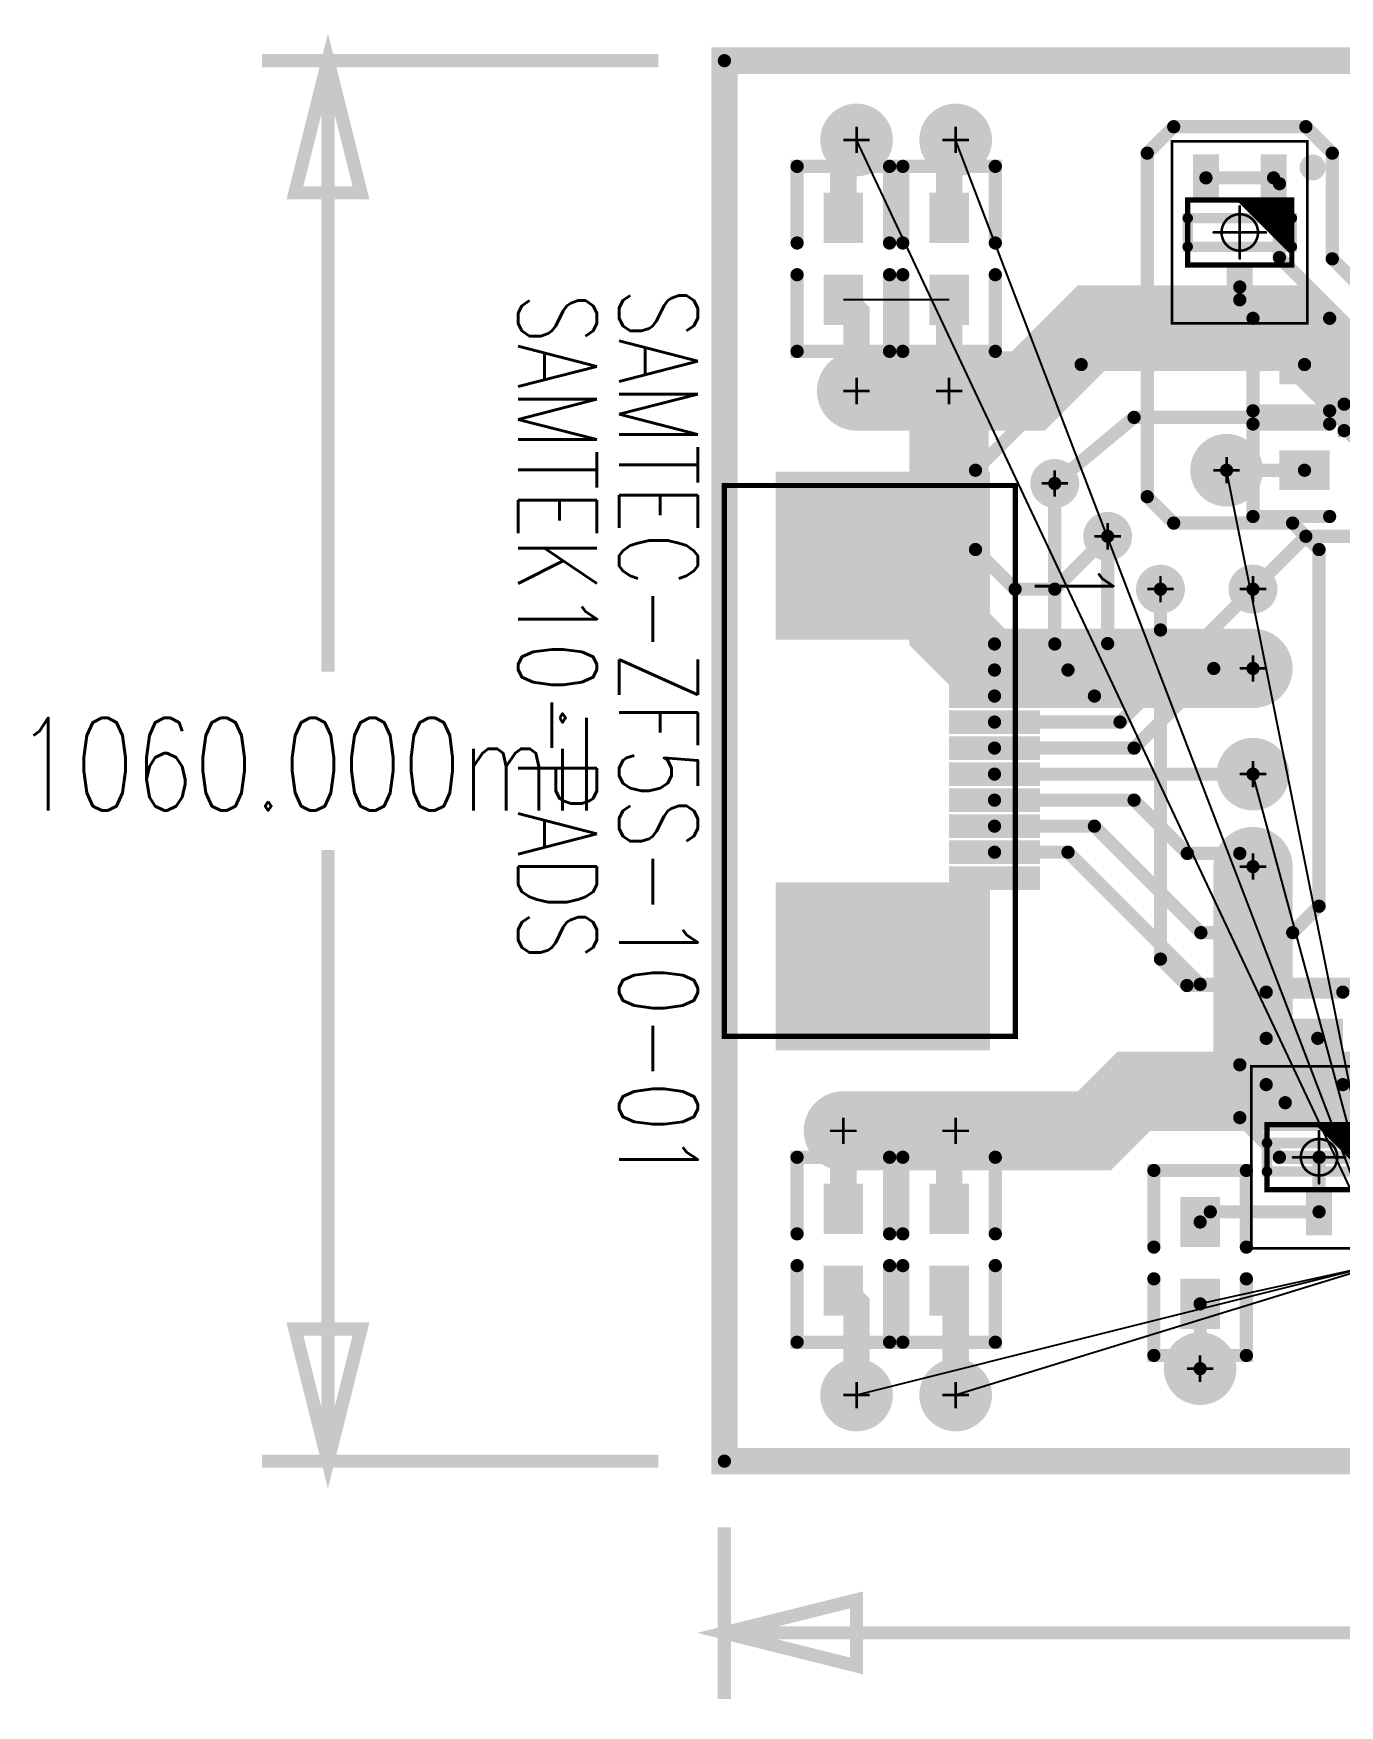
# Model space of a CAD drawing. Extents: x -523 to 10194, y -2797 to 6818.
# Drawn here: x -523 to 466, y -185 to 1081 of the extents above; entities that cross this region are included whole.
import ezdxf

# ---------------------------------------------------------------- set-up
doc = ezdxf.new("R2010")
doc.units = 0
for name, pattern in [('SIG_0', [2, 1, 1]), ('SIG_12', [2, 1, 1]), ('SIG_13', [2, 1, 1]), ('SIG_21', [2, 1, 1]), ('SIG_22', [2, 1, 1]), ('SIG_23', [2, 1, 1]), ('SIG_24', [2, 1, 1]), ('SIG_29', [2, 1, 1]), ('SIG_3', [2, 1, 1]), ('SIG_30', [2, 1, 1]), ('SIG_31', [2, 1, 1]), ('SIG_32', [2, 1, 1]), ('SIG_6', [2, 1, 1]), ('TRMIDX_2048', [2, 1, 1]), ('TRMIDX_4096', [2, 1, 1])]:
    doc.linetypes.add(name, pattern=pattern)
for name, color, linetype in [('ATTRIBUTE_127', 43, 'CONTINUOUS'), ('BOARD_OUTLINE_00', 254, 'CONTINUOUS'), ('COPPER_02', 231, 'CONTINUOUS'), ('COPPER_03', 6, 'CONTINUOUS'), ('COPPER_04', 4, 'CONTINUOUS'), ('DIMENSION1_120', 254, 'CONTINUOUS'), ('DIMENSION2_120', 254, 'CONTINUOUS'), ('DIMENSION3_120', 254, 'CONTINUOUS'), ('DIMENSION4_120', 254, 'CONTINUOUS'), ('DIMENSION5_120', 254, 'CONTINUOUS'), ('DIMENSION6_120', 254, 'CONTINUOUS'), ('DIMENSION7_127', 254, 'CONTINUOUS'), ('DRIL_NPLTE_THRU_01', 176, 'CONTINUOUS'), ('DRIL_NPLTE_THRU_02', 16, 'CONTINUOUS'), ('DRIL_NPLTE_THRU_05', 34, 'CONTINUOUS'), ('DRIL_NPLTE_THRU_06', 254, 'CONTINUOUS'), ('DRIL_PLTE_THRU_01', 176, 'CONTINUOUS'), ('DRIL_PLTE_THRU_02', 16, 'CONTINUOUS'), ('DRIL_PLTE_THRU_05', 34, 'CONTINUOUS'), ('DRIL_PLTE_THRU_06', 254, 'CONTINUOUS'), ('DRIL_SYMBOL', 254, 'CONTINUOUS'), ('LINK_00', 254, 'CONTINUOUS'), ('PADS_BOT', 57, 'CONTINUOUS'), ('PADS_INNER', 5, 'CONTINUOUS'), ('PADS_TOP', 5, 'CONTINUOUS'), ('PADS_XR_121', 176, 'CONTINUOUS'), ('PADS_XR_123', 183, 'CONTINUOUS'), ('PADS_XR_127', 43, 'CONTINUOUS'), ('PART_TOP_2DLINE_00', 254, 'CONTINUOUS'), ('PART_TOP_2DLINE_120', 6, 'CONTINUOUS'), ('PART_TOP_2DLINE_126', 254, 'CONTINUOUS'), ('PART_TOP_2DLINE_127', 43, 'CONTINUOUS'), ('PART_TOP_TEXT_126', 254, 'CONTINUOUS'), ('PART_TYPE_127', 57, 'CONTINUOUS'), ('TEXT_120', 2, 'CONTINUOUS'), ('TRACE_01', 5, 'CONTINUOUS'), ('TRACE_05', 43, 'CONTINUOUS'), ('TRACE_06', 1, 'CONTINUOUS'), ('VIAPTS', 254, 'CONTINUOUS')]:
    doc.layers.add(name, color=color, linetype=linetype)
doc.styles.add('W10', font='simplex', dxfattribs={"width": 0.75})

# ---------------------------------------------------------------- blocks, each defined once
blk = doc.blocks.new('SMOOTH_20')
at = {"const_width": 10}
blk.add_lwpolyline([(-5, 0, 1), (5, 0, 1)], format="xyb", close=True, dxfattribs=at)
blk = doc.blocks.new('BOARD_9')
at = {"layer": 'BOARD_OUTLINE_00', "const_width": 20}
blk.add_lwpolyline([(20, 20), (2810, 20), (2810, -1040), (20, -1040)], close=True, dxfattribs=at)
at = {"layer": 'BOARD_OUTLINE_00'}
for p in [(20, 20), (20, -1040)]:
    blk.add_blockref('SMOOTH_20', p, dxfattribs=at)
blk = doc.blocks.new('D_1dfeghi_10')
at = {"layer": 'DIMENSION2_120', "linetype": 'TRMIDX_2048', "const_width": 10}
blk.add_lwpolyline([(-2790, -130), (-1671.6, -130)], dxfattribs=at)
at = {"layer": 'DIMENSION4_120', "linetype": 'TRMIDX_2048', "const_width": 10}
blk.add_lwpolyline([(-2790, -130), (-2690, -105), (-2690, -155)], close=True, dxfattribs=at)
at = {"layer": 'DIMENSION6_120', "linetype": 'TRMIDX_2048', "const_width": 10}
blk.add_lwpolyline([(-2790, -50), (-2790, -180)], dxfattribs=at)
at = {"layer": 'DIMENSION7_127', "linetype": 'TRMIDX_2048', "const_width": 1}
blk.add_lwpolyline([(-2790, 0), (-2790, 0)], dxfattribs=at)
blk = doc.blocks.new('D_2dfeghi_13')
at = {"layer": 'DIMENSION1_120', "linetype": 'TRMIDX_4096', "const_width": 10}
blk.add_lwpolyline([(-300, 0), (-300, 462.5)], dxfattribs=at)
at = {"layer": 'DIMENSION2_120', "linetype": 'TRMIDX_4096', "const_width": 10}
blk.add_lwpolyline([(-300, 1060), (-300, 597.5)], dxfattribs=at)
at = {"layer": 'DIMENSION3_120', "linetype": 'TRMIDX_4096', "const_width": 10}
blk.add_lwpolyline([(-300, 0), (-325, 100), (-275, 100)], close=True, dxfattribs=at)
at = {"layer": 'DIMENSION4_120', "linetype": 'TRMIDX_4096', "const_width": 10}
blk.add_lwpolyline([(-300, 1060), (-275, 960), (-325, 960)], close=True, dxfattribs=at)
at = {"layer": 'DIMENSION5_120', "linetype": 'TRMIDX_4096', "const_width": 10}
blk.add_lwpolyline([(-50, 0), (-350, 0)], dxfattribs=at)
at = {"layer": 'DIMENSION6_120', "linetype": 'TRMIDX_4096', "const_width": 10}
blk.add_lwpolyline([(-50, 1060), (-350, 1060)], dxfattribs=at)
at = {"layer": 'DIMENSION7_127', "linetype": 'TRMIDX_4096', "const_width": 1}
for points in [[(0, 1060), (0, 1060)], [(0, 0), (0, 0)]]:
    blk.add_lwpolyline(points, dxfattribs=at)
at = {"layer": 'TEXT_120', "style": 'W10', "width": 0.75}
blk.add_text('1060.000mil', height=70, dxfattribs=at).set_placement((-536.4, 492.5))
blk = doc.blocks.new('COPPER_70')
at = {"layer": 'COPPER_02', "const_width": 20}
blk.add_lwpolyline([(0, 0), (2790, 0), (2790, -1060), (0, -1060), (0, 0)], dxfattribs=at)
at = {"layer": 'COPPER_02'}
for p in [(0, 0), (0, 0), (0, -1060)]:
    blk.add_blockref('SMOOTH_20', p, dxfattribs=at)
blk = doc.blocks.new('SMOOTH_10')
at = {"const_width": 5}
blk.add_lwpolyline([(-2.5, 0, 1), (2.5, 0, 1)], format="xyb", close=True, dxfattribs=at)
blk = doc.blocks.new('COPPER_71')
at = {"layer": 'COPPER_03', "const_width": 10}
blk.add_lwpolyline([(0, 0), (2790, 0), (2790, -1060), (0, -1060), (0, 0)], dxfattribs=at)
at = {"layer": 'COPPER_03'}
for p in [(0, 0), (0, 0), (0, -1060)]:
    blk.add_blockref('SMOOTH_10', p, dxfattribs=at)
blk = doc.blocks.new('COPPER_72')
at = {"layer": 'COPPER_04', "const_width": 10}
blk.add_lwpolyline([(0, 0), (0, 1060), (2790, 1060), (2790, 0), (0, 0)], dxfattribs=at)
at = {"layer": 'COPPER_04'}
for p in [(0, 1060), (0, 0), (0, 0)]:
    blk.add_blockref('SMOOTH_10', p, dxfattribs=at)
blk = doc.blocks.new('PART_BODY_TOP_4')
at = {"layer": 'PART_TOP_2DLINE_00', "const_width": 10}
for points in [[(-12, 35), (-70, 35), (-70, -35), (-12, -35)], [(12, 35), (70, 35), (70, -35), (12, -35)]]:
    blk.add_lwpolyline(points, dxfattribs=at)
at = {"layer": 'PART_TOP_2DLINE_00'}
for p in [(-70, 35), (-12, 35), (12, 35), (70, 35), (-70, -35), (-12, -35), (12, -35), (70, -35)]:
    blk.add_blockref('SMOOTH_10', p, dxfattribs=at)
blk = doc.blocks.new('DRIL_HOLE_0')
blk.add_lwpolyline([(0, 0, 1), (0, 0, 1)], format="xyb", close=True)
blk = doc.blocks.new('PAD_7')
blk.add_lwpolyline([(0, 0, 1), (0, 0, 1)], format="xyb", close=True)
blk = doc.blocks.new('PAD_12')
at = {"const_width": 30}
blk.add_lwpolyline([(-19, 0), (19, 0)], dxfattribs=at)
blk = doc.blocks.new('STK_TOP_9')
at = {"layer": 'DRIL_PLTE_THRU_01'}
blk.add_blockref('DRIL_HOLE_0', (0, 0), dxfattribs=at)
at = {"layer": 'DRIL_PLTE_THRU_02'}
blk.add_blockref('DRIL_HOLE_0', (0, 0), dxfattribs=at)
at = {"layer": 'DRIL_PLTE_THRU_05'}
blk.add_blockref('DRIL_HOLE_0', (0, 0), dxfattribs=at)
at = {"layer": 'DRIL_PLTE_THRU_06'}
blk.add_blockref('DRIL_HOLE_0', (0, 0), dxfattribs=at)
at = {"layer": 'PADS_BOT'}
blk.add_blockref('PAD_7', (0, 0), dxfattribs=at)
at = {"layer": 'PADS_INNER'}
blk.add_blockref('PAD_7', (0, 0), dxfattribs=at)
at = {"layer": 'PADS_TOP'}
blk.add_blockref('PAD_12', (0, 0), dxfattribs=at)
blk = doc.blocks.new('SYM_TOP_6')
for name, p in [('PART_BODY_TOP_4', (0, 0)), ('STK_TOP_9', (-31, 0)), ('STK_TOP_9', (31, 0))]:
    blk.add_blockref(name, p)
blk = doc.blocks.new('PART_TOP_5')
blk.add_blockref('SYM_TOP_6', (0, 0))
blk = doc.blocks.new('PART_TOP_6')
blk.add_blockref('SYM_TOP_6', (0, 0))
blk = doc.blocks.new('PART_TOP_23')
blk.add_blockref('SYM_TOP_6', (0, 0))
blk = doc.blocks.new('PART_TOP_25')
blk.add_blockref('SYM_TOP_6', (0, 0))
blk = doc.blocks.new('SMOOTH_3$93')
at = {"const_width": 1.96}
blk.add_lwpolyline([(-1, 0, 1), (1, 0, 1)], format="xyb", close=True, dxfattribs=at)
blk = doc.blocks.new('PART_BODY_TOP_5')
at = {"layer": 'PART_TOP_2DLINE_126', "const_width": 3.93}
for points in [[(-208.5, -110.1), (-208.5, 110.1)], [(-110.1, 110.1), (-208.5, 110.1), (-208.5, -110.1), (208.5, -110.1), (208.5, 110.1), (102.3, 110.1)]]:
    blk.add_lwpolyline(points, dxfattribs=at)
at = {"layer": 'PART_TOP_2DLINE_127', "const_width": 3.93}
blk.add_lwpolyline([(0, 110.1), (208.5, 110.1), (208.5, -110.1), (-208.5, -110.1), (-208.5, 110.1), (3.9, 110.1)], dxfattribs=at)
at = {"layer": 'PART_TOP_2DLINE_126'}
for p in [(-208.5, 110.1), (-208.5, 110.1), (-110.1, 110.1), (102.3, 110.1), (208.5, 110.1), (-208.5, -110.1), (-208.5, -110.1), (208.5, -110.1)]:
    blk.add_blockref('SMOOTH_3$93', p, dxfattribs=at)
at = {"layer": 'PART_TOP_2DLINE_127'}
for p in [(-208.5, 110.1), (0, 110.1), (3.9, 110.1), (208.5, 110.1), (-208.5, -110.1), (208.5, -110.1)]:
    blk.add_blockref('SMOOTH_3$93', p, dxfattribs=at)
at = {"layer": 'PART_TOP_TEXT_126', "style": 'W10', "width": 0.75}
blk.add_text('1', height=59.5, dxfattribs=at).set_placement((-153.4, 124.8))
blk = doc.blocks.new('PAD_13')
at = {"const_width": 18}
blk.add_lwpolyline([(-34.5, 0), (34.5, 0)], dxfattribs=at)
blk = doc.blocks.new('PAD_14')
at = {"const_width": 12}
blk.add_lwpolyline([(-31.5, 0), (31.5, 0)], dxfattribs=at)
blk = doc.blocks.new('STK_TOP_10')
at = {"layer": 'DRIL_PLTE_THRU_01'}
blk.add_blockref('DRIL_HOLE_0', (0, 0), dxfattribs=at)
at = {"layer": 'DRIL_PLTE_THRU_02'}
blk.add_blockref('DRIL_HOLE_0', (0, 0), dxfattribs=at)
at = {"layer": 'DRIL_PLTE_THRU_05'}
blk.add_blockref('DRIL_HOLE_0', (0, 0), dxfattribs=at)
at = {"layer": 'DRIL_PLTE_THRU_06'}
blk.add_blockref('DRIL_HOLE_0', (0, 0), dxfattribs=at)
at = {"layer": 'PADS_BOT'}
blk.add_blockref('PAD_7', (0, 0), dxfattribs=at)
at = {"layer": 'PADS_INNER'}
blk.add_blockref('PAD_7', (0, 0), dxfattribs=at)
at = {"layer": 'PADS_TOP', "rotation": 90}
blk.add_blockref('PAD_14', (0, 0), dxfattribs=at)
at = {"layer": 'PADS_XR_121', "rotation": 90}
blk.add_blockref('PAD_13', (0, 0), dxfattribs=at)
blk = doc.blocks.new('PAD_15')
at = {"const_width": 127.2}
blk.add_lwpolyline([(-81.1, 0), (81.1, 0)], dxfattribs=at)
blk = doc.blocks.new('PAD_16')
at = {"const_width": 88.2}
blk.add_lwpolyline([(-61.4, 0), (61.4, 0)], dxfattribs=at)
blk = doc.blocks.new('STK_TOP_11')
at = {"layer": 'DRIL_PLTE_THRU_01'}
blk.add_blockref('DRIL_HOLE_0', (0, 0), dxfattribs=at)
at = {"layer": 'DRIL_PLTE_THRU_02'}
blk.add_blockref('DRIL_HOLE_0', (0, 0), dxfattribs=at)
at = {"layer": 'DRIL_PLTE_THRU_05'}
blk.add_blockref('DRIL_HOLE_0', (0, 0), dxfattribs=at)
at = {"layer": 'DRIL_PLTE_THRU_06'}
blk.add_blockref('DRIL_HOLE_0', (0, 0), dxfattribs=at)
at = {"layer": 'PADS_BOT'}
blk.add_blockref('PAD_7', (0, 0), dxfattribs=at)
at = {"layer": 'PADS_INNER'}
blk.add_blockref('PAD_7', (0, 0), dxfattribs=at)
at = {"layer": 'PADS_TOP', "rotation": 90}
blk.add_blockref('PAD_16', (0, 0), dxfattribs=at)
at = {"layer": 'PADS_XR_121', "rotation": 90}
blk.add_blockref('PAD_15', (0, 0), dxfattribs=at)
blk = doc.blocks.new('SYM_TOP_7')
for name, p in [('PART_BODY_TOP_5', (0, 0)), ('STK_TOP_11', (-155.4, 9.8)), ('STK_TOP_11', (155.4, 9.8)), ('STK_TOP_10', (-88.5, 94.4)), ('STK_TOP_10', (-68.8, 94.4)), ('STK_TOP_10', (-49.1, 94.4)), ('STK_TOP_10', (-29.4, 94.4)), ('STK_TOP_10', (-9.7, 94.4)), ('STK_TOP_10', (10, 94.4)), ('STK_TOP_10', (29.7, 94.4)), ('STK_TOP_10', (49.4, 94.4)), ('STK_TOP_10', (69.1, 94.4)), ('STK_TOP_10', (88.8, 94.4))]:
    blk.add_blockref(name, p)
blk = doc.blocks.new('PART_TOP_39')
blk.add_blockref('SYM_TOP_7', (0, 0))
at = {"layer": 'ATTRIBUTE_127', "style": 'W10', "width": 0.75}
blk.add_text('SAMTEC-ZF5S-10-01', height=59.5, dxfattribs=at).set_placement((-358, -189.7))
at = {"layer": 'PART_TYPE_127', "style": 'W10', "width": 0.75}
blk.add_text('SAMTEK10-PADS', height=59.5, dxfattribs=at).set_placement((-354.1, -266))
blk = doc.blocks.new('PART_TOP_40')
blk.add_blockref('SYM_TOP_6', (0, 0))
blk = doc.blocks.new('PART_TOP_41')
blk.add_blockref('SYM_TOP_6', (0, 0))
blk = doc.blocks.new('PART_TOP_42')
blk.add_blockref('SYM_TOP_6', (0, 0))
blk = doc.blocks.new('PART_TOP_43')
blk.add_blockref('SYM_TOP_6', (0, 0))
blk = doc.blocks.new('SMOOTH_1$968503937')
at = {"const_width": 0.984}
blk.add_lwpolyline([(-0.5, 0, 1), (0.5, 0, 1)], format="xyb", close=True, dxfattribs=at)
blk = doc.blocks.new('SMOOTH_3$937007874')
at = {"const_width": 1.97}
blk.add_lwpolyline([(-1, 0, 1), (1, 0, 1)], format="xyb", close=True, dxfattribs=at)
blk = doc.blocks.new('SMOOTH_7$874015748')
at = {"const_width": 3.94}
blk.add_lwpolyline([(-2, 0, 1), (2, 0, 1)], format="xyb", close=True, dxfattribs=at)
blk = doc.blocks.new('PART_BODY_TOP_74')
at = {"layer": 'PART_TOP_2DLINE_120', "const_width": 1.97}
blk.add_lwpolyline([(-68.9, -51.2), (68.9, -51.2), (68.9, 51.2), (-68.9, 51.2)], close=True, dxfattribs=at)
blk.add_lwpolyline([(-13.8, 0, 1), (13.8, 0, 1)], format="xyb", close=True, dxfattribs=at)
for points in [[(0, -19.7), (0, 19.7)], [(-19.7, 0), (19.7, 0)]]:
    blk.add_lwpolyline(points, dxfattribs=at)
at = {"layer": 'PART_TOP_2DLINE_126', "const_width": 9.84}
blk.add_lwpolyline([(-54.1, 55.1, 1), (-44.3, 55.1, 1)], format="xyb", close=True, dxfattribs=at)
at = {"layer": 'PART_TOP_2DLINE_126', "const_width": 7.87}
blk.add_lwpolyline([(-10.8, -39.4), (10.8, -39.4), (10.8, 39.4), (-10.8, 39.4)], close=True, dxfattribs=at)
at = {"layer": 'PART_TOP_2DLINE_127', "const_width": 3.94}
for points in [[(-20.7, 39.4), (-24.6, 35.4)], [(-16.7, 39.4), (-24.6, 31.5)], [(-12.8, 39.4), (-24.6, 27.6)], [(-8.9, 39.4), (-24.6, 23.6)], [(-4.9, 39.4), (-24.6, 19.7)], [(-1, 39.4), (-24.6, 15.7)], [(3, 39.4), (-24.6, 11.8)], [(6.9, 39.4), (-24.6, 7.9)], [(10.8, 39.4), (-24.6, 3.9)], [(14.8, 39.4), (-24.6, 0)]]:
    blk.add_lwpolyline(points, dxfattribs=at)
blk.add_lwpolyline([(-24.6, -39.4), (24.6, -39.4), (24.6, 39.4), (-24.6, 39.4)], close=True, dxfattribs=at)
at = {"layer": 'PART_TOP_2DLINE_120'}
for p in [(-68.9, 51.2), (68.9, 51.2), (0, 19.7), (-19.7, 0), (19.7, 0), (0, -19.7), (-68.9, -51.2), (68.9, -51.2)]:
    blk.add_blockref('SMOOTH_1$968503937', p, dxfattribs=at)
at = {"layer": 'PART_TOP_2DLINE_126'}
for p in [(-10.8, 39.4), (10.8, 39.4), (-10.8, -39.4), (10.8, -39.4)]:
    blk.add_blockref('SMOOTH_7$874015748', p, dxfattribs=at)
at = {"layer": 'PART_TOP_2DLINE_127'}
for p in [(-24.6, 39.4), (-20.7, 39.4), (-16.7, 39.4), (-12.8, 39.4), (-8.9, 39.4), (-4.9, 39.4), (-1, 39.4), (3, 39.4), (6.9, 39.4), (10.8, 39.4), (14.8, 39.4), (24.6, 39.4), (-24.6, 35.4), (-24.6, 31.5), (-24.6, 27.6), (-24.6, 23.6), (-24.6, 19.7), (-24.6, 15.7), (-24.6, 11.8), (-24.6, 7.9), (-24.6, 3.9), (-24.6, 0), (-24.6, -39.4), (24.6, -39.4)]:
    blk.add_blockref('SMOOTH_3$937007874', p, dxfattribs=at)
blk = doc.blocks.new('PAD_21')
at = {"const_width": 19.7}
blk.add_lwpolyline([(-17.7, 0), (17.7, 0)], dxfattribs=at)
blk = doc.blocks.new('STK_TOP_32')
at = {"layer": 'DRIL_NPLTE_THRU_01'}
blk.add_blockref('DRIL_HOLE_0', (0, 0), dxfattribs=at)
at = {"layer": 'DRIL_NPLTE_THRU_02'}
blk.add_blockref('DRIL_HOLE_0', (0, 0), dxfattribs=at)
at = {"layer": 'DRIL_NPLTE_THRU_05'}
blk.add_blockref('DRIL_HOLE_0', (0, 0), dxfattribs=at)
at = {"layer": 'DRIL_NPLTE_THRU_06'}
blk.add_blockref('DRIL_HOLE_0', (0, 0), dxfattribs=at)
at = {"layer": 'PADS_BOT'}
blk.add_blockref('PAD_7', (0, 0), dxfattribs=at)
at = {"layer": 'PADS_INNER'}
blk.add_blockref('PAD_7', (0, 0), dxfattribs=at)
at = {"layer": 'PADS_TOP'}
blk.add_blockref('PAD_21', (0, 0), dxfattribs=at)
at = {"layer": 'PADS_XR_121'}
blk.add_blockref('PAD_21', (0, 0), dxfattribs=at)
at = {"layer": 'PADS_XR_123'}
blk.add_blockref('PAD_21', (0, 0), dxfattribs=at)
at = {"layer": 'PADS_XR_127'}
blk.add_blockref('PAD_21', (0, 0), dxfattribs=at)
blk = doc.blocks.new('SYM_TOP_10')
for name, p in [('PART_BODY_TOP_74', (0, 0)), ('STK_TOP_32', (-41.3, 25.6)), ('STK_TOP_32', (41.3, 0)), ('STK_TOP_32', (-41.3, -25.6))]:
    blk.add_blockref(name, p)
blk = doc.blocks.new('PART_TOP_51')
blk.add_blockref('SYM_TOP_10', (0, 0))
blk = doc.blocks.new('PART_TOP_52')
blk.add_blockref('SYM_TOP_10', (0, 0))
blk = doc.blocks.new('SMOOTH_60')
at = {"const_width": 30}
blk.add_lwpolyline([(-15, 0, 1), (15, 0, 1)], format="xyb", close=True, dxfattribs=at)
blk = doc.blocks.new('DRIL_SYMBOL_37')
at = {"layer": 'DRIL_SYMBOL', "const_width": 2}
for points in [[(-10, 0), (10, 0)], [(0, -10), (0, 10)]]:
    blk.add_lwpolyline(points, dxfattribs=at)
blk = doc.blocks.new('DRIL_HOLE_37')
at = {"const_width": 18.5}
blk.add_lwpolyline([(-9.25, 0, 1), (9.25, 0, 1)], format="xyb", close=True, dxfattribs=at)
blk.add_blockref('DRIL_SYMBOL_37', (0, 0))
blk = doc.blocks.new('PAD_22')
at = {"const_width": 27.5}
blk.add_lwpolyline([(0, -13.75, 1), (0, 13.75, 1)], format="xyb", close=True, dxfattribs=at)
blk = doc.blocks.new('STK_TOP_1')
at = {"layer": 'DRIL_PLTE_THRU_01'}
blk.add_blockref('DRIL_HOLE_37', (0, 0), dxfattribs=at)
at = {"layer": 'DRIL_PLTE_THRU_02'}
blk.add_blockref('DRIL_HOLE_37', (0, 0), dxfattribs=at)
at = {"layer": 'DRIL_PLTE_THRU_05'}
blk.add_blockref('DRIL_HOLE_37', (0, 0), dxfattribs=at)
at = {"layer": 'DRIL_PLTE_THRU_06'}
blk.add_blockref('DRIL_HOLE_37', (0, 0), dxfattribs=at)
at = {"layer": 'PADS_BOT'}
blk.add_blockref('PAD_22', (0, 0), dxfattribs=at)
at = {"layer": 'PADS_INNER'}
blk.add_blockref('PAD_22', (0, 0), dxfattribs=at)
at = {"layer": 'PADS_TOP'}
blk.add_blockref('PAD_22', (0, 0), dxfattribs=at)
blk = doc.blocks.new('SYM_TOP_1')
blk.add_blockref('STK_TOP_1', (0, 0))
blk = doc.blocks.new('DRIL_SYMBOL_20')
at = {"layer": 'DRIL_SYMBOL', "const_width": 2}
for points in [[(-10, 0), (10, 0)], [(0, -10), (0, 10)]]:
    blk.add_lwpolyline(points, dxfattribs=at)
blk = doc.blocks.new('DRIL_HOLE_20')
at = {"const_width": 10}
blk.add_lwpolyline([(-5, 0, 1), (5, 0, 1)], format="xyb", close=True, dxfattribs=at)
blk.add_blockref('DRIL_SYMBOL_20', (0, 0))
blk = doc.blocks.new('PAD_23')
at = {"const_width": 18.5}
blk.add_lwpolyline([(0, -9.25, 1), (0, 9.25, 1)], format="xyb", close=True, dxfattribs=at)
blk = doc.blocks.new('STK_TOP_13')
at = {"layer": 'DRIL_PLTE_THRU_01'}
blk.add_blockref('DRIL_HOLE_20', (0, 0), dxfattribs=at)
at = {"layer": 'DRIL_PLTE_THRU_02'}
blk.add_blockref('DRIL_HOLE_20', (0, 0), dxfattribs=at)
at = {"layer": 'DRIL_PLTE_THRU_05'}
blk.add_blockref('DRIL_HOLE_20', (0, 0), dxfattribs=at)
at = {"layer": 'DRIL_PLTE_THRU_06'}
blk.add_blockref('DRIL_HOLE_20', (0, 0), dxfattribs=at)
at = {"layer": 'PADS_BOT'}
blk.add_blockref('PAD_23', (0, 0), dxfattribs=at)
at = {"layer": 'PADS_INNER'}
blk.add_blockref('PAD_23', (0, 0), dxfattribs=at)
at = {"layer": 'PADS_TOP'}
blk.add_blockref('PAD_23', (0, 0), dxfattribs=at)
blk = doc.blocks.new('SYM_TOP_2')
blk.add_blockref('STK_TOP_13', (0, 0))

msp = doc.modelspace()

# ---------------------------------------------------------------- linework, layer by layer
at = {"layer": 'LINK_00', "linetype": 'SIG_0'}
for q in [(100, 1000), (175, 1000), (380, 750), (400, 520), (100, 50), (175, 50), (360, 119)]:
    msp.add_line((500, 150), q, dxfattribs=at)
at = {"layer": 'LINK_00', "linetype": 'SIG_23'}
msp.add_line((170, 879), (90, 879), dxfattribs=at)
at = {"layer": 'TRACE_01', "linetype": 'SIG_31', "const_width": 10}
for points in [[(320, 990), (340, 1010), (440, 1010), (460, 990), (460, 910), (500, 870), (563.8, 870), (592.6, 841.2)], [(320, 990), (320, 730), (340, 710), (430, 710), (450, 690)], [(204.4, 480.6), (280, 480.6), (360.6, 400), (430, 400), (450, 420), (450, 690)]]:
    msp.add_lwpolyline(points, dxfattribs=at)
at = {"layer": 'TRACE_01', "linetype": 'SIG_0'}
for points, const_width in [([(90, 941), (90, 990), (100, 1000)], 20), ([(170, 941), (170, 995), (175, 1000)], 20), ([(380, 750), (439, 750)], 10), ([(204.4, 520), (400, 520)], 10), ([(90, 129), (100, 119), (100, 50)], 20), ([(170, 129), (175, 124), (175, 50)], 20), ([(360, 70), (360, 119)], 10)]:
    msp.add_lwpolyline(points, dxfattribs=dict(at, const_width=const_width))
at = {"layer": 'TRACE_01', "linetype": 'SIG_6', "const_width": 10}
for points in [[(364.4, 971.3), (415.6, 971.3)], [(415.6, 971.3), (420, 966.9), (420, 911), (501, 830)]]:
    msp.add_lwpolyline(points, dxfattribs=at)
at = {"layer": 'TRACE_01', "linetype": 'SIG_23'}
for points, const_width in [([(90, 879), (100, 869), (100, 810)], 20), ([(170, 879), (170, 810)], 20), ([(204.4, 539.7), (310, 539.7), (370.3, 600), (400, 600)], 10)]:
    msp.add_lwpolyline(points, dxfattribs=dict(at, const_width=const_width))
at = {"layer": 'TRACE_01', "linetype": 'SIG_3', "const_width": 10}
for points in [[(390, 888.7), (390, 879), (439, 830)], [(439, 830), (469, 800), (469, 780), (471, 780), (501, 750)]]:
    msp.add_lwpolyline(points, dxfattribs=at)
at = {"layer": 'TRACE_01', "linetype": 'SIG_21', "const_width": 10}
msp.add_lwpolyline([(204.4, 618.5), (250, 618.5), (250, 740)], dxfattribs=at)
at = {"layer": 'TRACE_01', "linetype": 'SIG_29', "const_width": 10}
msp.add_lwpolyline([(204.4, 598.8), (260, 598.8), (290, 618.8), (290, 700)], dxfattribs=at)
at = {"layer": 'TRACE_01', "linetype": 'SIG_22', "const_width": 10}
msp.add_lwpolyline([(204.4, 559.4), (299.4, 559.4), (400, 660)], dxfattribs=at)
at = {"layer": 'TRACE_01', "linetype": 'SIG_30', "const_width": 10}
msp.add_lwpolyline([(204.4, 579.1), (280, 579.1), (330, 629.1), (330, 660)], dxfattribs=at)
at = {"layer": 'TRACE_01', "linetype": 'SIG_24'}
for points, const_width in [([(204.4, 500.3), (310, 500.3), (350.3, 460), (390, 460), (400, 450)], 10), ([(90, 250), (90, 191)], 20), ([(170, 191), (170, 245), (175, 250)], 20)]:
    msp.add_lwpolyline(points, dxfattribs=dict(at, const_width=const_width))
at = {"layer": 'TRACE_01', "linetype": 'SIG_32', "const_width": 10}
msp.add_lwpolyline([(204.4, 460.9), (260, 460.9), (360, 360.9), (570, 360.9), (590, 340.9), (590, 323.8), (592.6, 321.2)], dxfattribs=at)
at = {"layer": 'TRACE_01', "linetype": 'SIG_12', "const_width": 10}
for points in [[(390, 260), (390, 300), (410, 320), (449, 320)], [(390, 260), (420, 230), (450.2, 230)], [(450, 188.7), (450, 230), (450.2, 230)], [(450.2, 230), (592.6, 230), (592.6, 218.8)], [(360, 181), (367.7, 188.7), (450, 188.7)]]:
    msp.add_lwpolyline(points, dxfattribs=at)
at = {"layer": 'TRACE_01', "linetype": 'SIG_13', "const_width": 10}
msp.add_lwpolyline([(424.4, 271.3), (475.6, 271.3)], dxfattribs=at)
at = {"layer": 'TRACE_05', "linetype": 'SIG_23', "const_width": 60}
for points in [[(100, 810), (230, 810), (280, 860), (430, 860), (480, 810), (690, 810), (810, 930), (1430, 930), (1510, 800)], [(170, 810), (170, 630), (200, 600), (400, 600)]]:
    msp.add_lwpolyline(points, dxfattribs=at)
at = {"layer": 'TRACE_05', "linetype": 'SIG_24', "const_width": 60}
for points in [[(400, 450), (400, 280), (670, 280), (790, 160), (1280, 160), (1310, 190), (1390, 190), (1480, 280), (2050, 280)], [(175, 250), (280, 250), (310, 280), (670, 280), (790, 160), (1280, 160), (1310, 190), (1390, 190), (1480, 280), (2050, 280)], [(90, 250), (175, 250)]]:
    msp.add_lwpolyline(points, dxfattribs=at)
at = {"layer": 'TRACE_06', "linetype": 'SIG_29', "const_width": 10}
for points in [[(250, 660), (220, 660), (190, 690), (190, 750), (270, 830), (690, 830), (810, 950)], [(250, 660), (290, 700)]]:
    msp.add_lwpolyline(points, dxfattribs=at)
at = {"layer": 'TRACE_06', "linetype": 'SIG_21', "const_width": 10}
msp.add_lwpolyline([(250, 740), (310, 790), (700, 790), (830, 920), (1210, 920)], dxfattribs=at)
at = {"layer": 'TRACE_06', "linetype": 'SIG_22', "const_width": 10}
msp.add_lwpolyline([(400, 660), (440, 700), (520, 700)], dxfattribs=at)
at = {"layer": 'TRACE_06', "linetype": 'SIG_30', "const_width": 10}
msp.add_lwpolyline([(580, 360), (350, 360), (330, 380), (330, 660)], dxfattribs=at)

# ---------------------------------------------------------------- block references
for name, p in [('D_2dfeghi_13', (0, 0)), ('BOARD_9', (-20, 1040)), ('COPPER_70', (0, 1060)), ('COPPER_71', (0, 1060)), ('COPPER_72', (0, 0)), ('PART_TOP_5', (470, 830)), ('PART_TOP_6', (470, 750)), ('PART_TOP_23', (480, 320)), ('D_1dfeghi_10', (2790, 0))]:
    msp.add_blockref(name, p)
for name, p, rotation in [('PART_TOP_51', (390, 930), 270), ('PART_TOP_42', (90, 910), 270), ('PART_TOP_43', (170, 910), 270), ('PART_TOP_39', (110, 530), 270), ('PART_TOP_52', (450, 230), 270), ('PART_TOP_40', (90, 160), 270), ('PART_TOP_41', (170, 160), 270), ('PART_TOP_25', (360, 150), 90)]:
    msp.add_blockref(name, p, dxfattribs=dict(rotation=rotation))
at = {"layer": 'TRACE_01'}
for name, p in [('SMOOTH_10', (340, 1010)), ('SMOOTH_10', (440, 1010)), ('SMOOTH_20', (90, 990)), ('SMOOTH_20', (100, 1000)), ('SMOOTH_20', (170, 995)), ('SMOOTH_20', (175, 1000)), ('SMOOTH_10', (320, 990)), ('SMOOTH_10', (320, 990)), ('SMOOTH_10', (460, 990)), ('SMOOTH_10', (364.4, 971.3)), ('SMOOTH_10', (415.6, 971.3)), ('SMOOTH_10', (415.6, 971.3)), ('SMOOTH_10', (420, 966.9)), ('SMOOTH_20', (90, 941)), ('SMOOTH_20', (170, 941)), ('SMOOTH_10', (420, 911)), ('SMOOTH_10', (460, 910)), ('SMOOTH_20', (90, 879)), ('SMOOTH_20', (170, 879)), ('SMOOTH_10', (390, 888.7)), ('SMOOTH_20', (100, 869)), ('SMOOTH_10', (390, 879)), ('SMOOTH_10', (439, 830)), ('SMOOTH_10', (439, 830)), ('SMOOTH_20', (100, 810)), ('SMOOTH_20', (170, 810)), ('SMOOTH_10', (469, 800)), ('SMOOTH_10', (469, 780)), ('SMOOTH_10', (380, 750)), ('SMOOTH_10', (439, 750)), ('SMOOTH_10', (250, 740)), ('SMOOTH_10', (320, 730)), ('SMOOTH_10', (340, 710)), ('SMOOTH_10', (430, 710)), ('SMOOTH_10', (290, 700)), ('SMOOTH_10', (450, 690)), ('SMOOTH_10', (450, 690)), ('SMOOTH_10', (330, 660)), ('SMOOTH_10', (400, 660)), ('SMOOTH_10', (330, 629.1)), ('SMOOTH_10', (204.4, 618.5)), ('SMOOTH_10', (250, 618.5)), ('SMOOTH_10', (290, 618.8)), ('SMOOTH_10', (204.4, 598.8)), ('SMOOTH_10', (260, 598.8)), ('SMOOTH_10', (370.3, 600)), ('SMOOTH_10', (400, 600)), ('SMOOTH_10', (204.4, 579.1)), ('SMOOTH_10', (280, 579.1)), ('SMOOTH_10', (204.4, 559.4)), ('SMOOTH_10', (299.4, 559.4)), ('SMOOTH_10', (204.4, 539.7)), ('SMOOTH_10', (310, 539.7)), ('SMOOTH_10', (204.4, 520)), ('SMOOTH_10', (400, 520)), ('SMOOTH_10', (204.4, 500.3)), ('SMOOTH_10', (310, 500.3)), ('SMOOTH_10', (204.4, 480.6)), ('SMOOTH_10', (280, 480.6)), ('SMOOTH_10', (204.4, 460.9)), ('SMOOTH_10', (260, 460.9)), ('SMOOTH_10', (350.3, 460)), ('SMOOTH_10', (390, 460)), ('SMOOTH_10', (400, 450)), ('SMOOTH_10', (450, 420)), ('SMOOTH_10', (360.6, 400)), ('SMOOTH_10', (430, 400)), ('SMOOTH_10', (360, 360.9)), ('SMOOTH_10', (410, 320)), ('SMOOTH_10', (449, 320)), ('SMOOTH_10', (390, 300)), ('SMOOTH_10', (424.4, 271.3)), ('SMOOTH_20', (90, 250)), ('SMOOTH_20', (170, 245)), ('SMOOTH_20', (175, 250)), ('SMOOTH_10', (390, 260)), ('SMOOTH_10', (390, 260)), ('SMOOTH_10', (420, 230)), ('SMOOTH_10', (450, 230)), ('SMOOTH_10', (450.2, 230)), ('SMOOTH_10', (450.2, 230)), ('SMOOTH_10', (450.2, 230)), ('SMOOTH_20', (90, 191)), ('SMOOTH_20', (170, 191)), ('SMOOTH_10', (367.7, 188.7)), ('SMOOTH_10', (450, 188.7)), ('SMOOTH_10', (450, 188.7)), ('SMOOTH_10', (360, 181)), ('SMOOTH_20', (90, 129)), ('SMOOTH_20', (100, 119)), ('SMOOTH_20', (170, 129)), ('SMOOTH_20', (175, 124)), ('SMOOTH_10', (360, 119)), ('SMOOTH_10', (360, 70)), ('SMOOTH_20', (100, 50)), ('SMOOTH_20', (175, 50))]:
    msp.add_blockref(name, p, dxfattribs=at)
at = {"layer": 'TRACE_05'}
for p in [(280, 860), (430, 860), (100, 810), (170, 810), (230, 810), (480, 810), (170, 630), (200, 600), (400, 600), (400, 450), (310, 280), (400, 280), (90, 250), (175, 250), (175, 250), (280, 250)]:
    msp.add_blockref('SMOOTH_60', p, dxfattribs=at)
at = {"layer": 'TRACE_06'}
for p in [(270, 830), (310, 790), (190, 750), (250, 740), (290, 700), (440, 700), (190, 690), (220, 660), (250, 660), (250, 660), (330, 660), (400, 660), (330, 380), (350, 360)]:
    msp.add_blockref('SMOOTH_10', p, dxfattribs=at)
at = {"layer": 'VIAPTS', "linetype": 'SIG_0'}
for p in [(100, 1000), (175, 1000), (380, 750), (400, 520), (360, 70), (100, 50), (175, 50)]:
    msp.add_blockref('SYM_TOP_1', p, dxfattribs=at)
at = {"layer": 'VIAPTS', "linetype": 'SIG_23'}
for p in [(100, 810), (170, 810), (400, 600)]:
    msp.add_blockref('SYM_TOP_1', p, dxfattribs=at)
at = {"layer": 'VIAPTS', "linetype": 'SIG_21'}
msp.add_blockref('SYM_TOP_2', (250, 740), dxfattribs=at)
at = {"layer": 'VIAPTS', "linetype": 'SIG_29'}
msp.add_blockref('SYM_TOP_2', (290, 700), dxfattribs=at)
at = {"layer": 'VIAPTS', "linetype": 'SIG_30'}
msp.add_blockref('SYM_TOP_2', (330, 660), dxfattribs=at)
at = {"layer": 'VIAPTS', "linetype": 'SIG_22'}
msp.add_blockref('SYM_TOP_2', (400, 660), dxfattribs=at)
at = {"layer": 'VIAPTS', "linetype": 'SIG_24'}
for p in [(400, 450), (90, 250), (175, 250)]:
    msp.add_blockref('SYM_TOP_1', p, dxfattribs=at)

doc.saveas('drawing.dxf')
